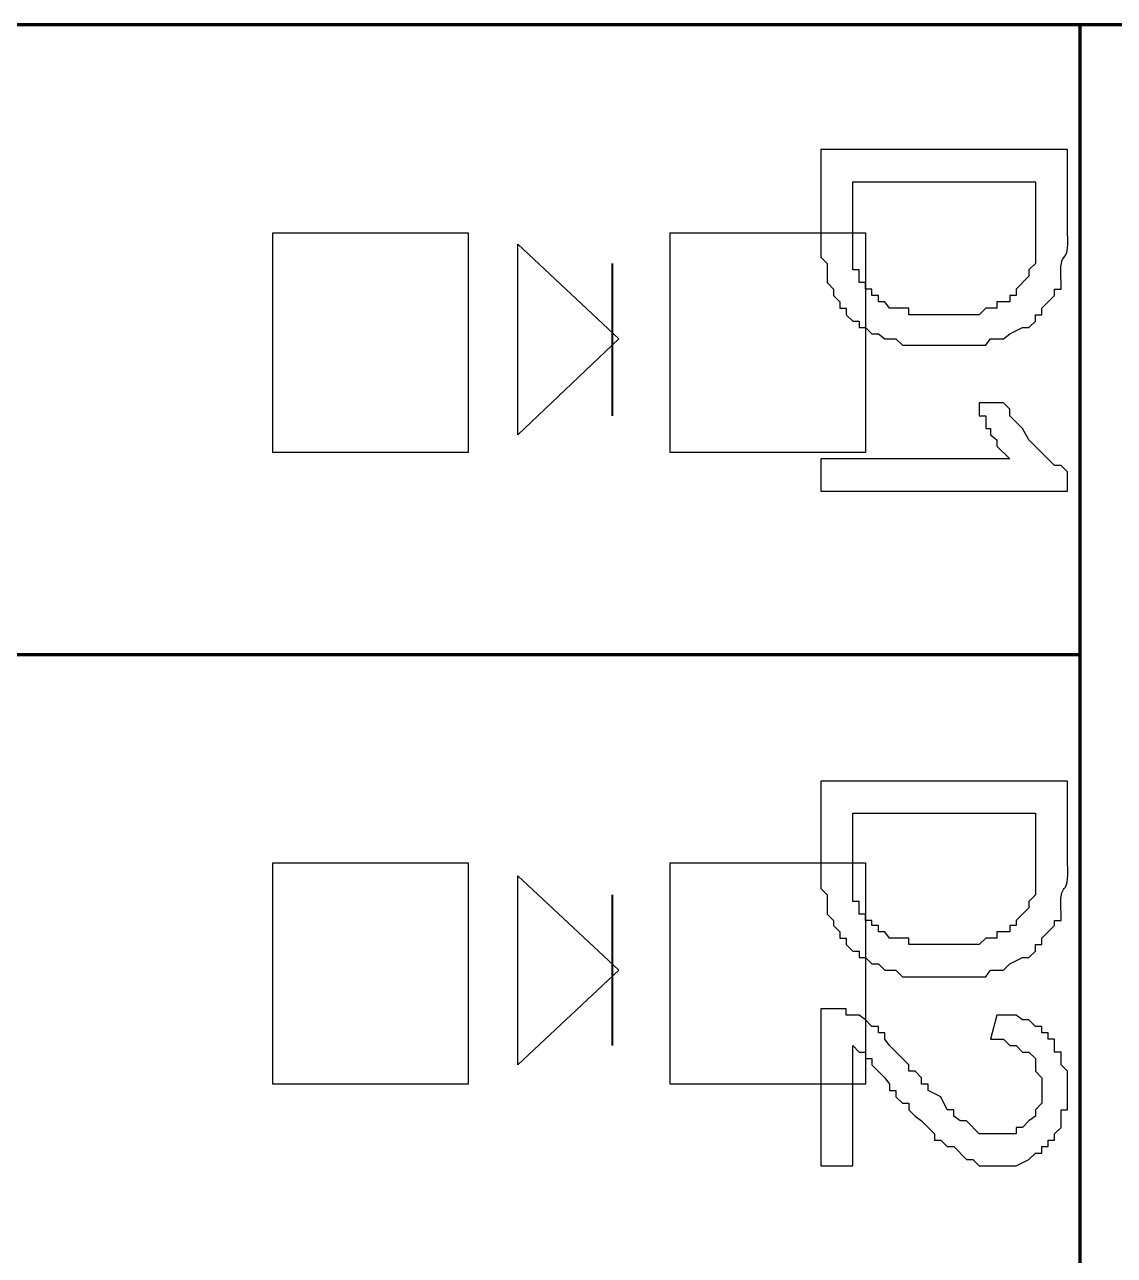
# Model space of a CAD drawing. Header units: millimetres. Extents: x -109 to -14.2, y -107.5 to -24.7.
# Drawn here: x -76.261 to -71.872, y -45.671 to -40.715 of the extents above; entities that cross this region are included whole.
import ezdxf

# ---------------------------------------------------------------- set-up
doc = ezdxf.new("R2010")
doc.units = ezdxf.units.MM
doc.header["$MEASUREMENT"] = 0
doc.layers.add('layer 1', color=7, linetype='Continuous')

msp = doc.modelspace()

# ---------------------------------------------------------------- linework, layer by layer
at = {"layer": 'layer 1', "color": 0, "lineweight": 80}
msp.add_open_spline([(-80.6507, -40.7152), (-80.6507, -40.7152), (-72.0095, -40.7152), (-72.0095, -40.7152), (-72.0095, -40.7152), (-72.0095, -40.7152), (-69.4733, -40.7152), (-69.4733, -40.7152)], degree=3, knots=[0, 0, 0, 0, 0.333333, 0.333333, 0.333333, 0.333333, 1, 1, 1, 1], dxfattribs=at)
for points in [[(-72.0095, -91.5042), (-72.0095, -91.5042), (-72.0095, -40.7152), (-72.0095, -40.7152)], [(-80.6507, -43.2515), (-80.6507, -43.2515), (-72.0095, -43.2515), (-72.0095, -43.2515)]]:
    msp.add_open_spline(points, degree=3, dxfattribs=at)
at = {"layer": 'layer 1', "color": 0}
for points, knots in [([(-73.055, -41.2186), (-73.055, -41.2186), (-72.0611, -41.2186), (-72.0611, -41.2186), (-72.0611, -41.2186), (-72.0611, -41.2186), (-72.0611, -41.5542), (-72.0611, -41.5542), (-72.0611, -41.5542), (-72.0527, -41.7052), (-72.096, -41.5959), (-72.0869, -41.7542), (-72.0869, -41.7542), (-72.0869, -41.7542), (-72.0869, -41.7801), (-72.0869, -41.7801), (-72.0869, -41.7801), (-72.0869, -41.7801), (-72.1128, -41.7801), (-72.1128, -41.7801), (-72.1128, -41.7801), (-72.1128, -41.7801), (-72.1128, -41.8059), (-72.1128, -41.8059), (-72.1128, -41.8059), (-72.1128, -41.8059), (-72.1644, -41.8575), (-72.1644, -41.8575), (-72.1644, -41.8575), (-72.1644, -41.8575), (-72.1644, -41.8833), (-72.1644, -41.8833), (-72.1644, -41.8833), (-72.1644, -41.8833), (-72.1902, -41.8833), (-72.1902, -41.8833), (-72.1902, -41.8833), (-72.1902, -41.8833), (-72.1902, -41.9091), (-72.1902, -41.9091), (-72.1902, -41.9091), (-72.1902, -41.9091), (-72.216, -41.9349), (-72.216, -41.9349), (-72.216, -41.9349), (-72.216, -41.9349), (-72.2418, -41.9349), (-72.2418, -41.9349), (-72.2418, -41.9349), (-72.2418, -41.9349), (-72.2935, -41.9608), (-72.2935, -41.9608), (-72.2935, -41.9608), (-72.2935, -41.9608), (-72.3193, -41.9801), (-72.3193, -41.9801), (-72.3193, -41.9801), (-72.3193, -41.9801), (-72.3709, -41.9801), (-72.3709, -41.9801), (-72.3709, -41.9801), (-72.3709, -41.9801), (-72.3903, -42.0059), (-72.3903, -42.0059), (-72.3903, -42.0059), (-72.3903, -42.0059), (-72.4677, -42.0059), (-72.4677, -42.0059), (-72.4677, -42.0059), (-72.5193, -42.0059), (-72.5709, -42.0059), (-72.6226, -42.0059), (-72.6226, -42.0059), (-72.6226, -42.0059), (-72.7258, -42.0059), (-72.7258, -42.0059), (-72.7258, -42.0059), (-72.7258, -42.0059), (-72.7517, -41.9801), (-72.7517, -41.9801), (-72.7517, -41.9801), (-72.7517, -41.9801), (-72.7968, -41.9801), (-72.7968, -41.9801), (-72.7968, -41.9801), (-72.7968, -41.9801), (-72.8226, -41.9608), (-72.8226, -41.9608), (-72.8226, -41.9608), (-72.8226, -41.9608), (-72.8485, -41.9608), (-72.8485, -41.9608), (-72.8485, -41.9608), (-72.8485, -41.9608), (-72.8743, -41.9349), (-72.8743, -41.9349), (-72.8743, -41.9349), (-72.8743, -41.9349), (-72.9001, -41.9349), (-72.9001, -41.9349), (-72.9001, -41.9349), (-72.9001, -41.9349), (-72.9001, -41.9091), (-72.9001, -41.9091), (-72.9001, -41.9091), (-72.9001, -41.9091), (-72.9259, -41.9091), (-72.9259, -41.9091), (-72.9259, -41.9091), (-72.9259, -41.9091), (-72.9517, -41.8833), (-72.9517, -41.8833), (-72.9517, -41.8833), (-72.9517, -41.8833), (-72.9517, -41.8575), (-72.9517, -41.8575), (-72.9517, -41.8575), (-72.9517, -41.8575), (-72.9775, -41.8575), (-72.9775, -41.8575), (-72.9775, -41.8575), (-72.9775, -41.8575), (-72.9775, -41.8317), (-72.9775, -41.8317), (-72.9775, -41.8317), (-72.9775, -41.8317), (-73.0033, -41.8059), (-73.0033, -41.8059), (-73.0033, -41.8059), (-73.0033, -41.8059), (-73.0033, -41.7801), (-73.0033, -41.7801), (-73.0033, -41.7801), (-73.0033, -41.7801), (-73.0292, -41.7542), (-73.0292, -41.7542), (-73.0292, -41.7542), (-73.0292, -41.7542), (-73.0292, -41.6768), (-73.0292, -41.6768), (-73.0292, -41.6768), (-73.0292, -41.6768), (-73.055, -41.651), (-73.055, -41.651), (-73.055, -41.651), (-73.055, -41.651), (-73.055, -41.5542), (-73.055, -41.5542), (-73.055, -41.5542), (-73.055, -41.5542), (-73.055, -41.2186), (-73.055, -41.2186)], [0, 0, 0, 0, 0.025641, 0.025641, 0.025641, 0.025641, 0.051282, 0.051282, 0.051282, 0.051282, 0.076923, 0.076923, 0.076923, 0.076923, 0.102564, 0.102564, 0.102564, 0.102564, 0.128205, 0.128205, 0.128205, 0.128205, 0.153846, 0.153846, 0.153846, 0.153846, 0.179487, 0.179487, 0.179487, 0.179487, 0.205128, 0.205128, 0.205128, 0.205128, 0.230769, 0.230769, 0.230769, 0.230769, 0.25641, 0.25641, 0.25641, 0.25641, 0.282051, 0.282051, 0.282051, 0.282051, 0.307692, 0.307692, 0.307692, 0.307692, 0.333333, 0.333333, 0.333333, 0.333333, 0.358974, 0.358974, 0.358974, 0.358974, 0.384615, 0.384615, 0.384615, 0.384615, 0.410256, 0.410256, 0.410256, 0.410256, 0.435897, 0.435897, 0.435897, 0.435897, 0.461538, 0.461538, 0.461538, 0.461538, 0.487179, 0.487179, 0.487179, 0.487179, 0.512821, 0.512821, 0.512821, 0.512821, 0.538462, 0.538462, 0.538462, 0.538462, 0.564103, 0.564103, 0.564103, 0.564103, 0.589744, 0.589744, 0.589744, 0.589744, 0.615385, 0.615385, 0.615385, 0.615385, 0.641026, 0.641026, 0.641026, 0.641026, 0.666667, 0.666667, 0.666667, 0.666667, 0.692308, 0.692308, 0.692308, 0.692308, 0.717949, 0.717949, 0.717949, 0.717949, 0.74359, 0.74359, 0.74359, 0.74359, 0.769231, 0.769231, 0.769231, 0.769231, 0.794872, 0.794872, 0.794872, 0.794872, 0.820513, 0.820513, 0.820513, 0.820513, 0.846154, 0.846154, 0.846154, 0.846154, 0.871795, 0.871795, 0.871795, 0.871795, 0.897436, 0.897436, 0.897436, 0.897436, 0.923077, 0.923077, 0.923077, 0.923077, 0.948718, 0.948718, 0.948718, 0.948718, 1, 1, 1, 1]), ([(-72.9259, -41.3477), (-72.9259, -41.3477), (-72.9259, -41.5542), (-72.9259, -41.5542), (-72.9259, -41.5542), (-72.9259, -41.595), (-72.9259, -41.6359), (-72.9259, -41.6768), (-72.9259, -41.6768), (-72.9259, -41.6768), (-72.9259, -41.7026), (-72.9259, -41.7026), (-72.9259, -41.7026), (-72.9259, -41.7026), (-72.9001, -41.7026), (-72.9001, -41.7026), (-72.9001, -41.7026), (-72.9001, -41.7026), (-72.9001, -41.7542), (-72.9001, -41.7542), (-72.9001, -41.7542), (-72.9001, -41.7542), (-72.8743, -41.7542), (-72.8743, -41.7542), (-72.8743, -41.7542), (-72.8743, -41.7542), (-72.8743, -41.7801), (-72.8743, -41.7801), (-72.8743, -41.7801), (-72.8743, -41.7801), (-72.8485, -41.7801), (-72.8485, -41.7801), (-72.8485, -41.7801), (-72.8485, -41.7801), (-72.8485, -41.8059), (-72.8485, -41.8059), (-72.8485, -41.8059), (-72.8485, -41.8059), (-72.8226, -41.8059), (-72.8226, -41.8059), (-72.8226, -41.8059), (-72.8226, -41.8059), (-72.8226, -41.8317), (-72.8226, -41.8317), (-72.8226, -41.8317), (-72.8226, -41.8317), (-72.7968, -41.8317), (-72.7968, -41.8317), (-72.7968, -41.8317), (-72.7968, -41.8317), (-72.7775, -41.8575), (-72.7775, -41.8575), (-72.7775, -41.8575), (-72.7775, -41.8575), (-72.7, -41.8575), (-72.7, -41.8575), (-72.7, -41.8575), (-72.7, -41.8575), (-72.7, -41.8833), (-72.7, -41.8833), (-72.7, -41.8833), (-72.7, -41.8833), (-72.4161, -41.8833), (-72.4161, -41.8833), (-72.4161, -41.8833), (-72.4161, -41.8833), (-72.3903, -41.8575), (-72.3903, -41.8575), (-72.3903, -41.8575), (-72.3903, -41.8575), (-72.3451, -41.8575), (-72.3451, -41.8575), (-72.3451, -41.8575), (-72.3451, -41.8575), (-72.3451, -41.8317), (-72.3451, -41.8317), (-72.3451, -41.8317), (-72.3451, -41.8317), (-72.2935, -41.8317), (-72.2935, -41.8317), (-72.2935, -41.8317), (-72.2935, -41.8317), (-72.2935, -41.8059), (-72.2935, -41.8059), (-72.2935, -41.8059), (-72.2935, -41.8059), (-72.2676, -41.8059), (-72.2676, -41.8059), (-72.2676, -41.8059), (-72.2676, -41.8059), (-72.2676, -41.7801), (-72.2676, -41.7801), (-72.2676, -41.7801), (-72.2676, -41.7801), (-72.216, -41.7284), (-72.216, -41.7284), (-72.216, -41.7284), (-72.216, -41.7284), (-72.216, -41.7026), (-72.216, -41.7026), (-72.216, -41.7026), (-72.216, -41.7026), (-72.1902, -41.6768), (-72.1902, -41.6768), (-72.1902, -41.6768), (-72.1902, -41.6768), (-72.1902, -41.3477), (-72.1902, -41.3477), (-72.1902, -41.3477), (-72.1902, -41.3477), (-72.9259, -41.3477), (-72.9259, -41.3477)], [0, 0, 0, 0, 0.034483, 0.034483, 0.034483, 0.034483, 0.068966, 0.068966, 0.068966, 0.068966, 0.103448, 0.103448, 0.103448, 0.103448, 0.137931, 0.137931, 0.137931, 0.137931, 0.172414, 0.172414, 0.172414, 0.172414, 0.206897, 0.206897, 0.206897, 0.206897, 0.241379, 0.241379, 0.241379, 0.241379, 0.275862, 0.275862, 0.275862, 0.275862, 0.310345, 0.310345, 0.310345, 0.310345, 0.344828, 0.344828, 0.344828, 0.344828, 0.37931, 0.37931, 0.37931, 0.37931, 0.413793, 0.413793, 0.413793, 0.413793, 0.448276, 0.448276, 0.448276, 0.448276, 0.482759, 0.482759, 0.482759, 0.482759, 0.517241, 0.517241, 0.517241, 0.517241, 0.551724, 0.551724, 0.551724, 0.551724, 0.586207, 0.586207, 0.586207, 0.586207, 0.62069, 0.62069, 0.62069, 0.62069, 0.655172, 0.655172, 0.655172, 0.655172, 0.689655, 0.689655, 0.689655, 0.689655, 0.724138, 0.724138, 0.724138, 0.724138, 0.758621, 0.758621, 0.758621, 0.758621, 0.793103, 0.793103, 0.793103, 0.793103, 0.827586, 0.827586, 0.827586, 0.827586, 0.862069, 0.862069, 0.862069, 0.862069, 0.896552, 0.896552, 0.896552, 0.896552, 0.931034, 0.931034, 0.931034, 0.931034, 1, 1, 1, 1]), ([(-75.262, -41.5542), (-75.262, -41.5542), (-75.262, -42.4383), (-75.262, -42.4383), (-75.262, -42.4383), (-75.262, -42.4383), (-74.4747, -42.4383), (-74.4747, -42.4383), (-74.4747, -42.4383), (-74.4747, -42.4383), (-74.4747, -41.5542), (-74.4747, -41.5542), (-74.4747, -41.5542), (-74.4747, -41.5542), (-75.262, -41.5542), (-75.262, -41.5542)], [0, 0, 0, 0, 0.2, 0.2, 0.2, 0.2, 0.4, 0.4, 0.4, 0.4, 0.6, 0.6, 0.6, 0.6, 1, 1, 1, 1]), ([(-73.6616, -41.5542), (-73.6616, -41.5542), (-73.6616, -42.4383), (-73.6616, -42.4383), (-73.6616, -42.4383), (-73.6616, -42.4383), (-72.8743, -42.4383), (-72.8743, -42.4383), (-72.8743, -42.4383), (-72.8743, -42.4383), (-72.8743, -41.5542), (-72.8743, -41.5542), (-72.8743, -41.5542), (-72.8743, -41.5542), (-73.6616, -41.5542), (-73.6616, -41.5542)], [0, 0, 0, 0, 0.2, 0.2, 0.2, 0.2, 0.4, 0.4, 0.4, 0.4, 0.6, 0.6, 0.6, 0.6, 1, 1, 1, 1]), ([(-74.2747, -42.3673), (-74.2747, -42.3673), (-73.8681, -41.9801), (-73.8681, -41.9801), (-73.8681, -41.9801), (-73.8681, -41.9801), (-74.2747, -41.5993), (-74.2747, -41.5993), (-74.2747, -41.5993), (-74.2747, -41.5993), (-74.2747, -42.3673), (-74.2747, -42.3673)], [0, 0, 0, 0, 0.25, 0.25, 0.25, 0.25, 0.5, 0.5, 0.5, 0.5, 1, 1, 1, 1]), ([(-73.055, -42.5932), (-73.055, -42.5932), (-73.055, -42.4641), (-73.055, -42.4641), (-73.055, -42.4641), (-73.055, -42.4641), (-72.2935, -42.4641), (-72.2935, -42.4641), (-72.2935, -42.4641), (-72.2935, -42.4641), (-72.3451, -42.4125), (-72.3451, -42.4125), (-72.3451, -42.4125), (-72.3451, -42.4125), (-72.3451, -42.3867), (-72.3451, -42.3867), (-72.3451, -42.3867), (-72.3451, -42.3867), (-72.3709, -42.3673), (-72.3709, -42.3673), (-72.3709, -42.3673), (-72.3709, -42.3673), (-72.3709, -42.3415), (-72.3709, -42.3415), (-72.3709, -42.3415), (-72.3709, -42.3415), (-72.3903, -42.3415), (-72.3903, -42.3415), (-72.3903, -42.3415), (-72.3903, -42.3415), (-72.3903, -42.2899), (-72.3903, -42.2899), (-72.3903, -42.2899), (-72.3903, -42.2899), (-72.4161, -42.2899), (-72.4161, -42.2899), (-72.4161, -42.2899), (-72.4161, -42.2899), (-72.4161, -42.2382), (-72.4161, -42.2382), (-72.4161, -42.2382), (-72.4161, -42.2382), (-72.3193, -42.2382), (-72.3193, -42.2382), (-72.3193, -42.2382), (-72.3193, -42.2382), (-72.2935, -42.2641), (-72.2935, -42.2641), (-72.2935, -42.2641), (-72.2935, -42.2641), (-72.2935, -42.2899), (-72.2935, -42.2899), (-72.2935, -42.2899), (-72.2935, -42.2899), (-72.2418, -42.3415), (-72.2418, -42.3415), (-72.2418, -42.3415), (-72.2418, -42.3415), (-72.216, -42.3867), (-72.216, -42.3867), (-72.216, -42.3867), (-72.216, -42.3867), (-72.1128, -42.4899), (-72.1128, -42.4899), (-72.1128, -42.4899), (-72.1128, -42.4899), (-72.0869, -42.4899), (-72.0869, -42.4899), (-72.0869, -42.4899), (-72.0869, -42.4899), (-72.0611, -42.5158), (-72.0611, -42.5158), (-72.0611, -42.5158), (-72.0611, -42.5158), (-72.0611, -42.5932), (-72.0611, -42.5932), (-72.0611, -42.5932), (-72.0611, -42.5932), (-73.055, -42.5932), (-73.055, -42.5932)], [0, 0, 0, 0, 0.047619, 0.047619, 0.047619, 0.047619, 0.095238, 0.095238, 0.095238, 0.095238, 0.142857, 0.142857, 0.142857, 0.142857, 0.190476, 0.190476, 0.190476, 0.190476, 0.238095, 0.238095, 0.238095, 0.238095, 0.285714, 0.285714, 0.285714, 0.285714, 0.333333, 0.333333, 0.333333, 0.333333, 0.380952, 0.380952, 0.380952, 0.380952, 0.428571, 0.428571, 0.428571, 0.428571, 0.47619, 0.47619, 0.47619, 0.47619, 0.52381, 0.52381, 0.52381, 0.52381, 0.571429, 0.571429, 0.571429, 0.571429, 0.619048, 0.619048, 0.619048, 0.619048, 0.666667, 0.666667, 0.666667, 0.666667, 0.714286, 0.714286, 0.714286, 0.714286, 0.761905, 0.761905, 0.761905, 0.761905, 0.809524, 0.809524, 0.809524, 0.809524, 0.857143, 0.857143, 0.857143, 0.857143, 0.904762, 0.904762, 0.904762, 0.904762, 1, 1, 1, 1]), ([(-73.055, -43.7613), (-73.055, -43.7613), (-72.0611, -43.7613), (-72.0611, -43.7613), (-72.0611, -43.7613), (-72.0611, -43.7613), (-72.0611, -44.0904), (-72.0611, -44.0904), (-72.0611, -44.0904), (-72.0521, -44.2504), (-72.096, -44.1369), (-72.0869, -44.2969), (-72.0869, -44.2969), (-72.0869, -44.2969), (-72.0869, -44.3227), (-72.0869, -44.3227), (-72.0869, -44.3227), (-72.0869, -44.3227), (-72.1128, -44.3227), (-72.1128, -44.3227), (-72.1128, -44.3227), (-72.1128, -44.3227), (-72.1128, -44.3421), (-72.1128, -44.3421), (-72.1128, -44.3421), (-72.1128, -44.3421), (-72.1644, -44.3937), (-72.1644, -44.3937), (-72.1644, -44.3937), (-72.1644, -44.3937), (-72.1644, -44.4195), (-72.1644, -44.4195), (-72.1644, -44.4195), (-72.1644, -44.4195), (-72.1902, -44.4195), (-72.1902, -44.4195), (-72.1902, -44.4195), (-72.1902, -44.4195), (-72.1902, -44.4453), (-72.1902, -44.4453), (-72.1902, -44.4453), (-72.1902, -44.4453), (-72.216, -44.4712), (-72.216, -44.4712), (-72.216, -44.4712), (-72.216, -44.4712), (-72.2418, -44.4712), (-72.2418, -44.4712), (-72.2418, -44.4712), (-72.2418, -44.4712), (-72.2935, -44.497), (-72.2935, -44.497), (-72.2935, -44.497), (-72.2935, -44.497), (-72.3193, -44.5228), (-72.3193, -44.5228), (-72.3193, -44.5228), (-72.3193, -44.5228), (-72.3709, -44.5228), (-72.3709, -44.5228), (-72.3709, -44.5228), (-72.3709, -44.5228), (-72.3903, -44.5486), (-72.3903, -44.5486), (-72.3903, -44.5486), (-72.3903, -44.5486), (-72.4677, -44.5486), (-72.4677, -44.5486), (-72.4677, -44.5486), (-72.5193, -44.5486), (-72.5709, -44.5486), (-72.6226, -44.5486), (-72.6226, -44.5486), (-72.6226, -44.5486), (-72.7258, -44.5486), (-72.7258, -44.5486), (-72.7258, -44.5486), (-72.7258, -44.5486), (-72.7517, -44.5228), (-72.7517, -44.5228), (-72.7517, -44.5228), (-72.7517, -44.5228), (-72.7968, -44.5228), (-72.7968, -44.5228), (-72.7968, -44.5228), (-72.7968, -44.5228), (-72.8226, -44.497), (-72.8226, -44.497), (-72.8226, -44.497), (-72.8226, -44.497), (-72.8485, -44.497), (-72.8485, -44.497), (-72.8485, -44.497), (-72.8485, -44.497), (-72.8743, -44.4712), (-72.8743, -44.4712), (-72.8743, -44.4712), (-72.8743, -44.4712), (-72.9001, -44.4712), (-72.9001, -44.4712), (-72.9001, -44.4712), (-72.9001, -44.4712), (-72.9001, -44.4453), (-72.9001, -44.4453), (-72.9001, -44.4453), (-72.9001, -44.4453), (-72.9259, -44.4453), (-72.9259, -44.4453), (-72.9259, -44.4453), (-72.9259, -44.4453), (-72.9517, -44.4195), (-72.9517, -44.4195), (-72.9517, -44.4195), (-72.9517, -44.4195), (-72.9517, -44.3937), (-72.9517, -44.3937), (-72.9517, -44.3937), (-72.9517, -44.3937), (-72.9775, -44.3937), (-72.9775, -44.3937), (-72.9775, -44.3937), (-72.9775, -44.3937), (-72.9775, -44.3679), (-72.9775, -44.3679), (-72.9775, -44.3679), (-72.9775, -44.3679), (-73.0033, -44.3421), (-73.0033, -44.3421), (-73.0033, -44.3421), (-73.0033, -44.3421), (-73.0033, -44.3227), (-73.0033, -44.3227), (-73.0033, -44.3227), (-73.0033, -44.3227), (-73.0292, -44.2969), (-73.0292, -44.2969), (-73.0292, -44.2969), (-73.0292, -44.2969), (-73.0292, -44.2195), (-73.0292, -44.2195), (-73.0292, -44.2195), (-73.0292, -44.2195), (-73.055, -44.1936), (-73.055, -44.1936), (-73.055, -44.1936), (-73.055, -44.1936), (-73.055, -44.0904), (-73.055, -44.0904), (-73.055, -44.0904), (-73.055, -44.0904), (-73.055, -43.7613), (-73.055, -43.7613)], [0, 0, 0, 0, 0.025641, 0.025641, 0.025641, 0.025641, 0.051282, 0.051282, 0.051282, 0.051282, 0.076923, 0.076923, 0.076923, 0.076923, 0.102564, 0.102564, 0.102564, 0.102564, 0.128205, 0.128205, 0.128205, 0.128205, 0.153846, 0.153846, 0.153846, 0.153846, 0.179487, 0.179487, 0.179487, 0.179487, 0.205128, 0.205128, 0.205128, 0.205128, 0.230769, 0.230769, 0.230769, 0.230769, 0.25641, 0.25641, 0.25641, 0.25641, 0.282051, 0.282051, 0.282051, 0.282051, 0.307692, 0.307692, 0.307692, 0.307692, 0.333333, 0.333333, 0.333333, 0.333333, 0.358974, 0.358974, 0.358974, 0.358974, 0.384615, 0.384615, 0.384615, 0.384615, 0.410256, 0.410256, 0.410256, 0.410256, 0.435897, 0.435897, 0.435897, 0.435897, 0.461538, 0.461538, 0.461538, 0.461538, 0.487179, 0.487179, 0.487179, 0.487179, 0.512821, 0.512821, 0.512821, 0.512821, 0.538462, 0.538462, 0.538462, 0.538462, 0.564103, 0.564103, 0.564103, 0.564103, 0.589744, 0.589744, 0.589744, 0.589744, 0.615385, 0.615385, 0.615385, 0.615385, 0.641026, 0.641026, 0.641026, 0.641026, 0.666667, 0.666667, 0.666667, 0.666667, 0.692308, 0.692308, 0.692308, 0.692308, 0.717949, 0.717949, 0.717949, 0.717949, 0.74359, 0.74359, 0.74359, 0.74359, 0.769231, 0.769231, 0.769231, 0.769231, 0.794872, 0.794872, 0.794872, 0.794872, 0.820513, 0.820513, 0.820513, 0.820513, 0.846154, 0.846154, 0.846154, 0.846154, 0.871795, 0.871795, 0.871795, 0.871795, 0.897436, 0.897436, 0.897436, 0.897436, 0.923077, 0.923077, 0.923077, 0.923077, 0.948718, 0.948718, 0.948718, 0.948718, 1, 1, 1, 1]), ([(-72.9259, -43.8903), (-72.9259, -43.8903), (-72.9259, -44.0904), (-72.9259, -44.0904), (-72.9259, -44.0904), (-72.9259, -44.1334), (-72.9259, -44.1765), (-72.9259, -44.2195), (-72.9259, -44.2195), (-72.9259, -44.2195), (-72.9259, -44.2453), (-72.9259, -44.2453), (-72.9259, -44.2453), (-72.9259, -44.2453), (-72.9001, -44.2453), (-72.9001, -44.2453), (-72.9001, -44.2453), (-72.9001, -44.2453), (-72.9001, -44.2969), (-72.9001, -44.2969), (-72.9001, -44.2969), (-72.9001, -44.2969), (-72.8743, -44.2969), (-72.8743, -44.2969), (-72.8743, -44.2969), (-72.8743, -44.2969), (-72.8743, -44.3227), (-72.8743, -44.3227), (-72.8743, -44.3227), (-72.8743, -44.3227), (-72.8485, -44.3227), (-72.8485, -44.3227), (-72.8485, -44.3227), (-72.8485, -44.3227), (-72.8485, -44.3421), (-72.8485, -44.3421), (-72.8485, -44.3421), (-72.8485, -44.3421), (-72.8226, -44.3421), (-72.8226, -44.3421), (-72.8226, -44.3421), (-72.8226, -44.3421), (-72.8226, -44.3679), (-72.8226, -44.3679), (-72.8226, -44.3679), (-72.8226, -44.3679), (-72.7968, -44.3679), (-72.7968, -44.3679), (-72.7968, -44.3679), (-72.7968, -44.3679), (-72.7775, -44.3937), (-72.7775, -44.3937), (-72.7775, -44.3937), (-72.7775, -44.3937), (-72.7, -44.3937), (-72.7, -44.3937), (-72.7, -44.3937), (-72.7, -44.3937), (-72.7, -44.4195), (-72.7, -44.4195), (-72.7, -44.4195), (-72.7, -44.4195), (-72.4161, -44.4195), (-72.4161, -44.4195), (-72.4161, -44.4195), (-72.4161, -44.4195), (-72.3903, -44.3937), (-72.3903, -44.3937), (-72.3903, -44.3937), (-72.3903, -44.3937), (-72.3451, -44.3937), (-72.3451, -44.3937), (-72.3451, -44.3937), (-72.3451, -44.3937), (-72.3451, -44.3679), (-72.3451, -44.3679), (-72.3451, -44.3679), (-72.3451, -44.3679), (-72.2935, -44.3679), (-72.2935, -44.3679), (-72.2935, -44.3679), (-72.2935, -44.3679), (-72.2935, -44.3421), (-72.2935, -44.3421), (-72.2935, -44.3421), (-72.2935, -44.3421), (-72.2676, -44.3421), (-72.2676, -44.3421), (-72.2676, -44.3421), (-72.2676, -44.3421), (-72.2676, -44.3227), (-72.2676, -44.3227), (-72.2676, -44.3227), (-72.2676, -44.3227), (-72.216, -44.2711), (-72.216, -44.2711), (-72.216, -44.2711), (-72.216, -44.2711), (-72.216, -44.2453), (-72.216, -44.2453), (-72.216, -44.2453), (-72.216, -44.2453), (-72.1902, -44.2195), (-72.1902, -44.2195), (-72.1902, -44.2195), (-72.1902, -44.2195), (-72.1902, -43.8903), (-72.1902, -43.8903), (-72.1902, -43.8903), (-72.1902, -43.8903), (-72.9259, -43.8903), (-72.9259, -43.8903)], [0, 0, 0, 0, 0.034483, 0.034483, 0.034483, 0.034483, 0.068966, 0.068966, 0.068966, 0.068966, 0.103448, 0.103448, 0.103448, 0.103448, 0.137931, 0.137931, 0.137931, 0.137931, 0.172414, 0.172414, 0.172414, 0.172414, 0.206897, 0.206897, 0.206897, 0.206897, 0.241379, 0.241379, 0.241379, 0.241379, 0.275862, 0.275862, 0.275862, 0.275862, 0.310345, 0.310345, 0.310345, 0.310345, 0.344828, 0.344828, 0.344828, 0.344828, 0.37931, 0.37931, 0.37931, 0.37931, 0.413793, 0.413793, 0.413793, 0.413793, 0.448276, 0.448276, 0.448276, 0.448276, 0.482759, 0.482759, 0.482759, 0.482759, 0.517241, 0.517241, 0.517241, 0.517241, 0.551724, 0.551724, 0.551724, 0.551724, 0.586207, 0.586207, 0.586207, 0.586207, 0.62069, 0.62069, 0.62069, 0.62069, 0.655172, 0.655172, 0.655172, 0.655172, 0.689655, 0.689655, 0.689655, 0.689655, 0.724138, 0.724138, 0.724138, 0.724138, 0.758621, 0.758621, 0.758621, 0.758621, 0.793103, 0.793103, 0.793103, 0.793103, 0.827586, 0.827586, 0.827586, 0.827586, 0.862069, 0.862069, 0.862069, 0.862069, 0.896552, 0.896552, 0.896552, 0.896552, 0.931034, 0.931034, 0.931034, 0.931034, 1, 1, 1, 1]), ([(-75.262, -44.0904), (-75.262, -44.0904), (-75.262, -44.981), (-75.262, -44.981), (-75.262, -44.981), (-75.262, -44.981), (-74.4747, -44.981), (-74.4747, -44.981), (-74.4747, -44.981), (-74.4747, -44.981), (-74.4747, -44.0904), (-74.4747, -44.0904), (-74.4747, -44.0904), (-74.4747, -44.0904), (-75.262, -44.0904), (-75.262, -44.0904)], [0, 0, 0, 0, 0.2, 0.2, 0.2, 0.2, 0.4, 0.4, 0.4, 0.4, 0.6, 0.6, 0.6, 0.6, 1, 1, 1, 1]), ([(-73.6616, -44.0904), (-73.6616, -44.0904), (-73.6616, -44.981), (-73.6616, -44.981), (-73.6616, -44.981), (-73.6616, -44.981), (-72.8743, -44.981), (-72.8743, -44.981), (-72.8743, -44.981), (-72.8743, -44.981), (-72.8743, -44.0904), (-72.8743, -44.0904), (-72.8743, -44.0904), (-72.8743, -44.0904), (-73.6616, -44.0904), (-73.6616, -44.0904)], [0, 0, 0, 0, 0.2, 0.2, 0.2, 0.2, 0.4, 0.4, 0.4, 0.4, 0.6, 0.6, 0.6, 0.6, 1, 1, 1, 1]), ([(-74.2747, -44.9036), (-74.2747, -44.9036), (-73.8681, -44.5228), (-73.8681, -44.5228), (-73.8681, -44.5228), (-73.8681, -44.5228), (-74.2747, -44.142), (-74.2747, -44.142), (-74.2747, -44.142), (-74.2747, -44.142), (-74.2747, -44.9036), (-74.2747, -44.9036)], [0, 0, 0, 0, 0.25, 0.25, 0.25, 0.25, 0.5, 0.5, 0.5, 0.5, 1, 1, 1, 1]), ([(-72.9259, -45.3101), (-72.9259, -45.3101), (-73.055, -45.3101), (-73.055, -45.3101), (-73.055, -45.3101), (-73.055, -45.3101), (-73.055, -44.6777), (-73.055, -44.6777), (-73.055, -44.6777), (-73.055, -44.6777), (-72.9517, -44.6777), (-72.9517, -44.6777), (-72.9517, -44.6777), (-72.9517, -44.6777), (-72.9517, -44.7035), (-72.9517, -44.7035), (-72.9517, -44.7035), (-72.9517, -44.7035), (-72.9001, -44.7035), (-72.9001, -44.7035), (-72.9001, -44.7035), (-72.9001, -44.7035), (-72.8743, -44.7228), (-72.8743, -44.7228), (-72.8743, -44.7228), (-72.8743, -44.7228), (-72.8485, -44.7487), (-72.8485, -44.7487), (-72.8485, -44.7487), (-72.8485, -44.7487), (-72.8226, -44.7487), (-72.8226, -44.7487), (-72.8226, -44.7487), (-72.8226, -44.7487), (-72.8226, -44.7745), (-72.8226, -44.7745), (-72.8226, -44.7745), (-72.8226, -44.7745), (-72.7968, -44.7745), (-72.7968, -44.7745), (-72.7968, -44.7745), (-72.7968, -44.7745), (-72.7968, -44.8003), (-72.7968, -44.8003), (-72.7968, -44.8003), (-72.7968, -44.8003), (-72.7775, -44.8261), (-72.7775, -44.8261), (-72.7775, -44.8261), (-72.7775, -44.8261), (-72.7, -44.9036), (-72.7, -44.9036), (-72.7, -44.9036), (-72.7, -44.9036), (-72.7, -44.9293), (-72.7, -44.9293), (-72.7, -44.9293), (-72.7, -44.9293), (-72.6742, -44.9293), (-72.6742, -44.9293), (-72.6742, -44.9293), (-72.6742, -44.9293), (-72.6484, -44.9552), (-72.6484, -44.9552), (-72.6484, -44.9552), (-72.6484, -44.9552), (-72.6484, -44.981), (-72.6484, -44.981), (-72.6484, -44.981), (-72.6484, -44.981), (-72.6226, -44.981), (-72.6226, -44.981), (-72.6226, -44.981), (-72.6226, -44.981), (-72.6226, -45.0068), (-72.6226, -45.0068), (-72.6226, -45.0068), (-72.6226, -45.0068), (-72.5709, -45.0326), (-72.5709, -45.0326), (-72.5709, -45.0326), (-72.5709, -45.0326), (-72.5451, -45.0842), (-72.5451, -45.0842), (-72.5451, -45.0842), (-72.5451, -45.0842), (-72.5193, -45.0842), (-72.5193, -45.0842), (-72.5193, -45.0842), (-72.5193, -45.0842), (-72.5193, -45.1101), (-72.5193, -45.1101), (-72.5193, -45.1101), (-72.5193, -45.1101), (-72.4935, -45.1294), (-72.4935, -45.1294), (-72.4935, -45.1294), (-72.4935, -45.1294), (-72.4677, -45.1294), (-72.4677, -45.1294), (-72.4677, -45.1294), (-72.4677, -45.1294), (-72.4161, -45.181), (-72.4161, -45.181), (-72.4161, -45.181), (-72.4161, -45.181), (-72.2676, -45.181), (-72.2676, -45.181), (-72.2676, -45.181), (-72.2676, -45.181), (-72.2676, -45.1552), (-72.2676, -45.1552), (-72.2676, -45.1552), (-72.2676, -45.1552), (-72.2418, -45.1552), (-72.2418, -45.1552), (-72.2418, -45.1552), (-72.2418, -45.1552), (-72.216, -45.1294), (-72.216, -45.1294), (-72.216, -45.1294), (-72.216, -45.1294), (-72.1902, -45.1101), (-72.1902, -45.1101), (-72.1902, -45.1101), (-72.1902, -45.1101), (-72.1902, -45.0842), (-72.1902, -45.0842), (-72.1902, -45.0842), (-72.1902, -45.0842), (-72.1644, -45.0584), (-72.1644, -45.0584), (-72.1644, -45.0584), (-72.1644, -45.0584), (-72.1644, -44.9552), (-72.1644, -44.9552), (-72.1644, -44.9552), (-72.1644, -44.9552), (-72.1902, -44.9293), (-72.1902, -44.9293), (-72.1902, -44.9293), (-72.1902, -44.9293), (-72.1902, -44.8777), (-72.1902, -44.8777), (-72.1902, -44.8777), (-72.1902, -44.8777), (-72.216, -44.8519), (-72.216, -44.8519), (-72.216, -44.8519), (-72.216, -44.8519), (-72.2418, -44.8519), (-72.2418, -44.8519), (-72.2418, -44.8519), (-72.2418, -44.8519), (-72.2676, -44.8261), (-72.2676, -44.8261), (-72.2676, -44.8261), (-72.2676, -44.8261), (-72.2935, -44.8261), (-72.2935, -44.8261), (-72.2935, -44.8261), (-72.2935, -44.8261), (-72.3193, -44.8003), (-72.3193, -44.8003), (-72.3193, -44.8003), (-72.3193, -44.8003), (-72.3709, -44.8003), (-72.3709, -44.8003), (-72.3709, -44.8003), (-72.3709, -44.8003), (-72.3451, -44.7035), (-72.3451, -44.7035), (-72.3451, -44.7035), (-72.3451, -44.7035), (-72.2676, -44.7035), (-72.2676, -44.7035), (-72.2676, -44.7035), (-72.2676, -44.7035), (-72.2418, -44.7228), (-72.2418, -44.7228), (-72.2418, -44.7228), (-72.2418, -44.7228), (-72.216, -44.7228), (-72.216, -44.7228), (-72.216, -44.7228), (-72.216, -44.7228), (-72.1902, -44.7487), (-72.1902, -44.7487), (-72.1902, -44.7487), (-72.1902, -44.7487), (-72.1644, -44.7487), (-72.1644, -44.7487), (-72.1644, -44.7487), (-72.1644, -44.7487), (-72.1644, -44.7745), (-72.1644, -44.7745), (-72.1644, -44.7745), (-72.1644, -44.7745), (-72.1386, -44.7745), (-72.1386, -44.7745), (-72.1386, -44.7745), (-72.1386, -44.7745), (-72.1386, -44.8003), (-72.1386, -44.8003), (-72.1386, -44.8003), (-72.1386, -44.8003), (-72.1128, -44.8003), (-72.1128, -44.8003), (-72.1128, -44.8003), (-72.1128, -44.8003), (-72.1128, -44.8519), (-72.1128, -44.8519), (-72.1128, -44.8519), (-72.1128, -44.8519), (-72.0869, -44.8519), (-72.0869, -44.8519), (-72.0869, -44.8519), (-72.0869, -44.8519), (-72.0869, -44.9036), (-72.0869, -44.9036), (-72.0869, -44.9036), (-72.0869, -44.9036), (-72.0611, -44.9293), (-72.0611, -44.9293), (-72.0611, -44.9293), (-72.0611, -44.9293), (-72.0611, -45.0842), (-72.0611, -45.0842), (-72.0611, -45.0842), (-72.0611, -45.0842), (-72.0869, -45.0842), (-72.0869, -45.0842), (-72.0869, -45.0842), (-72.0869, -45.0842), (-72.0869, -45.1552), (-72.0869, -45.1552), (-72.0869, -45.1552), (-72.0869, -45.1552), (-72.1128, -45.181), (-72.1128, -45.181), (-72.1128, -45.181), (-72.1128, -45.181), (-72.1128, -45.2069), (-72.1128, -45.2069), (-72.1128, -45.2069), (-72.1128, -45.2069), (-72.1386, -45.2069), (-72.1386, -45.2069), (-72.1386, -45.2069), (-72.1386, -45.2069), (-72.1386, -45.2327), (-72.1386, -45.2327), (-72.1386, -45.2327), (-72.1386, -45.2327), (-72.1644, -45.2327), (-72.1644, -45.2327), (-72.1644, -45.2327), (-72.1644, -45.2327), (-72.1644, -45.2585), (-72.1644, -45.2585), (-72.1644, -45.2585), (-72.1644, -45.2585), (-72.1902, -45.2585), (-72.1902, -45.2585), (-72.1902, -45.2585), (-72.1902, -45.2585), (-72.216, -45.2843), (-72.216, -45.2843), (-72.216, -45.2843), (-72.216, -45.2843), (-72.2676, -45.3101), (-72.2676, -45.3101), (-72.2676, -45.3101), (-72.2676, -45.3101), (-72.4161, -45.3101), (-72.4161, -45.3101), (-72.4161, -45.3101), (-72.4161, -45.3101), (-72.4419, -45.2843), (-72.4419, -45.2843), (-72.4419, -45.2843), (-72.4419, -45.2843), (-72.4677, -45.2843), (-72.4677, -45.2843), (-72.4677, -45.2843), (-72.4677, -45.2843), (-72.5193, -45.2327), (-72.5193, -45.2327), (-72.5193, -45.2327), (-72.5193, -45.2327), (-72.5451, -45.2327), (-72.5451, -45.2327), (-72.5451, -45.2327), (-72.5451, -45.2327), (-72.5709, -45.2069), (-72.5709, -45.2069), (-72.5709, -45.2069), (-72.5709, -45.2069), (-72.5968, -45.2069), (-72.5968, -45.2069), (-72.5968, -45.2069), (-72.5968, -45.2069), (-72.5968, -45.181), (-72.5968, -45.181), (-72.5968, -45.181), (-72.5968, -45.181), (-72.6484, -45.1294), (-72.6484, -45.1294), (-72.6484, -45.1294), (-72.6484, -45.1294), (-72.6742, -45.1101), (-72.6742, -45.1101), (-72.6742, -45.1101), (-72.6742, -45.1101), (-72.7, -45.0842), (-72.7, -45.0842), (-72.7, -45.0842), (-72.7, -45.0842), (-72.7, -45.0584), (-72.7, -45.0584), (-72.7, -45.0584), (-72.7, -45.0584), (-72.7258, -45.0584), (-72.7258, -45.0584), (-72.7258, -45.0584), (-72.7258, -45.0584), (-72.7517, -45.0326), (-72.7517, -45.0326), (-72.7517, -45.0326), (-72.7517, -45.0326), (-72.7517, -45.0068), (-72.7517, -45.0068), (-72.7517, -45.0068), (-72.7517, -45.0068), (-72.7775, -45.0068), (-72.7775, -45.0068), (-72.7775, -45.0068), (-72.7775, -45.0068), (-72.7775, -44.981), (-72.7775, -44.981), (-72.7775, -44.981), (-72.7775, -44.981), (-72.7968, -44.9552), (-72.7968, -44.9552), (-72.7968, -44.9552), (-72.7968, -44.9552), (-72.8485, -44.9036), (-72.8485, -44.9036), (-72.8485, -44.9036), (-72.8485, -44.9036), (-72.8485, -44.8777), (-72.8485, -44.8777), (-72.8485, -44.8777), (-72.8485, -44.8777), (-72.8743, -44.8777), (-72.8743, -44.8777), (-72.8743, -44.8777), (-72.8743, -44.8777), (-72.8743, -44.8519), (-72.8743, -44.8519), (-72.8743, -44.8519), (-72.8743, -44.8519), (-72.9001, -44.8519), (-72.9001, -44.8519), (-72.9001, -44.8519), (-72.9001, -44.8519), (-72.9259, -44.8261), (-72.9259, -44.8261), (-72.9259, -44.8261), (-72.9259, -44.8261), (-72.9259, -45.3101), (-72.9259, -45.3101)], [0, 0, 0, 0, 0.010638, 0.010638, 0.010638, 0.010638, 0.021277, 0.021277, 0.021277, 0.021277, 0.031915, 0.031915, 0.031915, 0.031915, 0.042553, 0.042553, 0.042553, 0.042553, 0.053191, 0.053191, 0.053191, 0.053191, 0.06383, 0.06383, 0.06383, 0.06383, 0.074468, 0.074468, 0.074468, 0.074468, 0.085106, 0.085106, 0.085106, 0.085106, 0.095745, 0.095745, 0.095745, 0.095745, 0.106383, 0.106383, 0.106383, 0.106383, 0.117021, 0.117021, 0.117021, 0.117021, 0.12766, 0.12766, 0.12766, 0.12766, 0.138298, 0.138298, 0.138298, 0.138298, 0.148936, 0.148936, 0.148936, 0.148936, 0.159574, 0.159574, 0.159574, 0.159574, 0.170213, 0.170213, 0.170213, 0.170213, 0.180851, 0.180851, 0.180851, 0.180851, 0.191489, 0.191489, 0.191489, 0.191489, 0.202128, 0.202128, 0.202128, 0.202128, 0.212766, 0.212766, 0.212766, 0.212766, 0.223404, 0.223404, 0.223404, 0.223404, 0.234043, 0.234043, 0.234043, 0.234043, 0.244681, 0.244681, 0.244681, 0.244681, 0.255319, 0.255319, 0.255319, 0.255319, 0.265957, 0.265957, 0.265957, 0.265957, 0.276596, 0.276596, 0.276596, 0.276596, 0.287234, 0.287234, 0.287234, 0.287234, 0.297872, 0.297872, 0.297872, 0.297872, 0.308511, 0.308511, 0.308511, 0.308511, 0.319149, 0.319149, 0.319149, 0.319149, 0.329787, 0.329787, 0.329787, 0.329787, 0.340426, 0.340426, 0.340426, 0.340426, 0.351064, 0.351064, 0.351064, 0.351064, 0.361702, 0.361702, 0.361702, 0.361702, 0.37234, 0.37234, 0.37234, 0.37234, 0.382979, 0.382979, 0.382979, 0.382979, 0.393617, 0.393617, 0.393617, 0.393617, 0.404255, 0.404255, 0.404255, 0.404255, 0.414894, 0.414894, 0.414894, 0.414894, 0.425532, 0.425532, 0.425532, 0.425532, 0.43617, 0.43617, 0.43617, 0.43617, 0.446809, 0.446809, 0.446809, 0.446809, 0.457447, 0.457447, 0.457447, 0.457447, 0.468085, 0.468085, 0.468085, 0.468085, 0.478723, 0.478723, 0.478723, 0.478723, 0.489362, 0.489362, 0.489362, 0.489362, 0.5, 0.5, 0.5, 0.5, 0.510638, 0.510638, 0.510638, 0.510638, 0.521277, 0.521277, 0.521277, 0.521277, 0.531915, 0.531915, 0.531915, 0.531915, 0.542553, 0.542553, 0.542553, 0.542553, 0.553191, 0.553191, 0.553191, 0.553191, 0.56383, 0.56383, 0.56383, 0.56383, 0.574468, 0.574468, 0.574468, 0.574468, 0.585106, 0.585106, 0.585106, 0.585106, 0.595745, 0.595745, 0.595745, 0.595745, 0.606383, 0.606383, 0.606383, 0.606383, 0.617021, 0.617021, 0.617021, 0.617021, 0.62766, 0.62766, 0.62766, 0.62766, 0.638298, 0.638298, 0.638298, 0.638298, 0.648936, 0.648936, 0.648936, 0.648936, 0.659574, 0.659574, 0.659574, 0.659574, 0.670213, 0.670213, 0.670213, 0.670213, 0.680851, 0.680851, 0.680851, 0.680851, 0.691489, 0.691489, 0.691489, 0.691489, 0.702128, 0.702128, 0.702128, 0.702128, 0.712766, 0.712766, 0.712766, 0.712766, 0.723404, 0.723404, 0.723404, 0.723404, 0.734043, 0.734043, 0.734043, 0.734043, 0.744681, 0.744681, 0.744681, 0.744681, 0.755319, 0.755319, 0.755319, 0.755319, 0.765957, 0.765957, 0.765957, 0.765957, 0.776596, 0.776596, 0.776596, 0.776596, 0.787234, 0.787234, 0.787234, 0.787234, 0.797872, 0.797872, 0.797872, 0.797872, 0.808511, 0.808511, 0.808511, 0.808511, 0.819149, 0.819149, 0.819149, 0.819149, 0.829787, 0.829787, 0.829787, 0.829787, 0.840426, 0.840426, 0.840426, 0.840426, 0.851064, 0.851064, 0.851064, 0.851064, 0.861702, 0.861702, 0.861702, 0.861702, 0.87234, 0.87234, 0.87234, 0.87234, 0.882979, 0.882979, 0.882979, 0.882979, 0.893617, 0.893617, 0.893617, 0.893617, 0.904255, 0.904255, 0.904255, 0.904255, 0.914894, 0.914894, 0.914894, 0.914894, 0.925532, 0.925532, 0.925532, 0.925532, 0.93617, 0.93617, 0.93617, 0.93617, 0.946809, 0.946809, 0.946809, 0.946809, 0.957447, 0.957447, 0.957447, 0.957447, 0.968085, 0.968085, 0.968085, 0.968085, 0.978723, 0.978723, 0.978723, 0.978723, 1, 1, 1, 1])]:
    msp.add_open_spline(points, degree=3, knots=knots, dxfattribs=at)
at = {"layer": 'layer 1', "color": 0, "lineweight": 40}
for points in [[(-73.8939, -42.2899), (-73.8939, -42.2899), (-73.8939, -41.6768), (-73.8939, -41.6768)], [(-73.8939, -44.8261), (-73.8939, -44.8261), (-73.8939, -44.2195), (-73.8939, -44.2195)]]:
    msp.add_open_spline(points, degree=3, dxfattribs=at)

doc.saveas('drawing.dxf')
